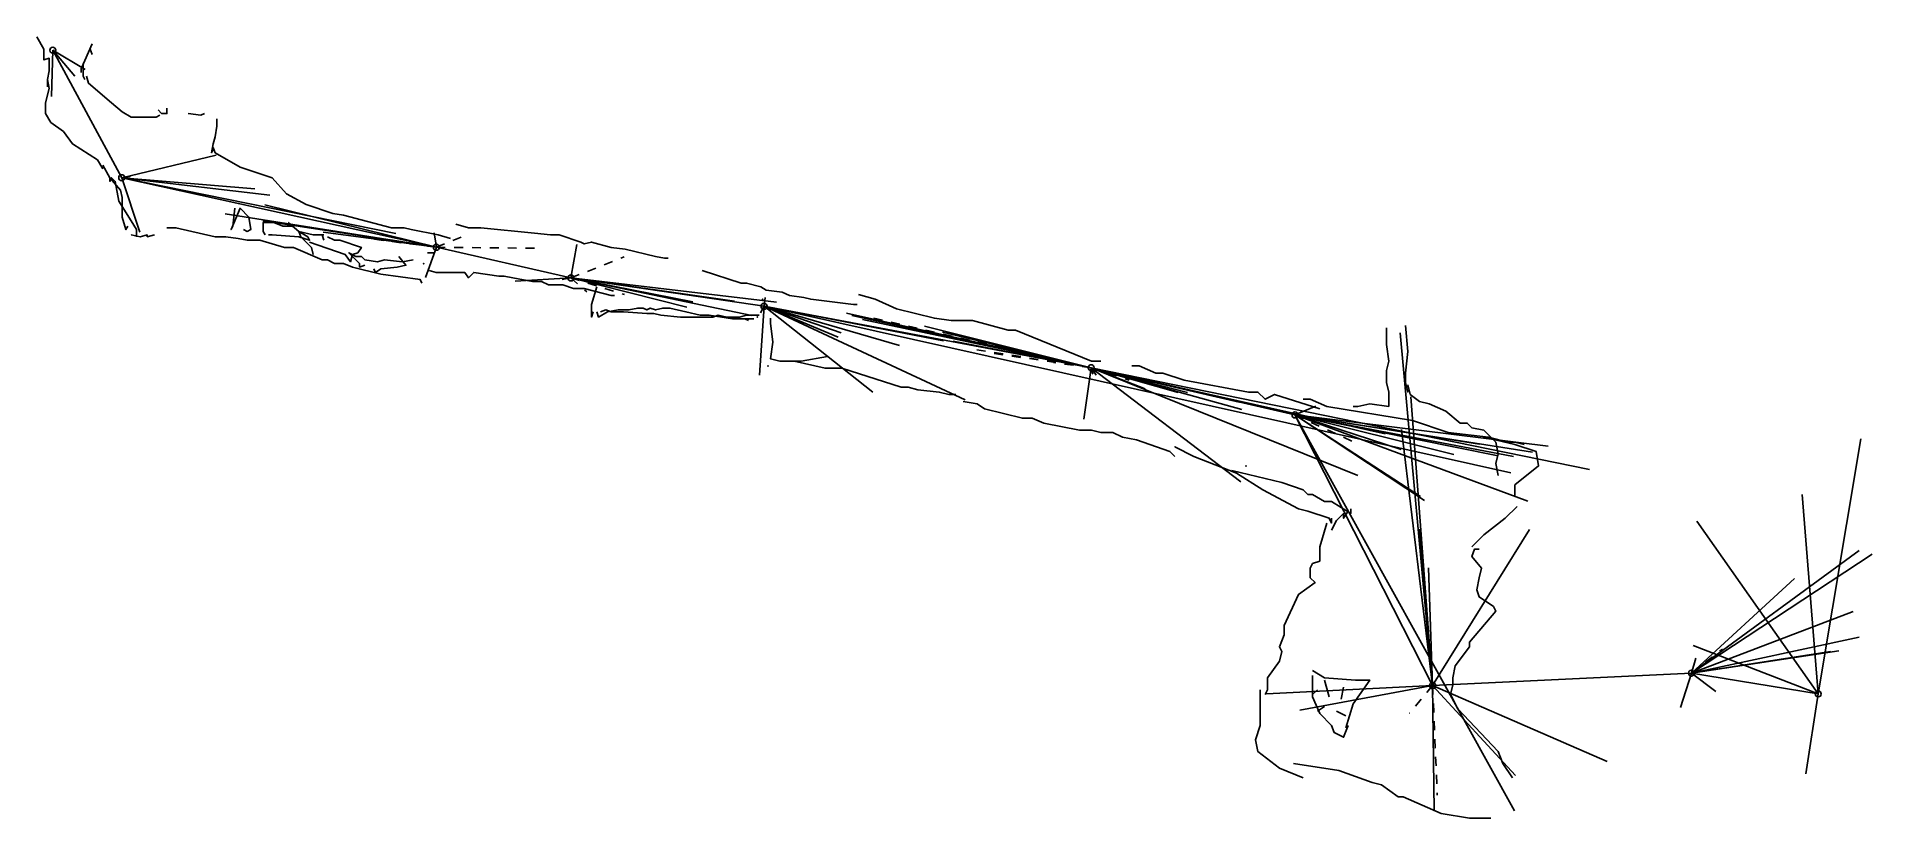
# Model space of a CAD drawing. Header units: millimetres. Extents: x 83.7 to 145.4, y -40.4 to -14.2.
import ezdxf

# ---------------------------------------------------------------- set-up
doc = ezdxf.new("R2010")
doc.units = ezdxf.units.MM
doc.linetypes.add('DASH', pattern=[0.6, 0.3, -0.3])

msp = doc.modelspace()

# ---------------------------------------------------------------- linework, layer by layer
at = {"layer": 'Shots', "color": 1}
for p, q in [((84.22, -14.616), (86.54, -18.9)), ((84.22, -14.616), (84.22, -14.616)), ((86.54, -18.9), (97.124, -21.238)), ((97.124, -21.238), (101.65, -22.268)), ((101.65, -22.268), (108.146, -23.222)), ((108.146, -23.222), (119.15, -25.286)), ((119.15, -25.286), (126.006, -26.872)), ((126.006, -26.872), (130.636, -35.968)), ((130.636, -35.968), (139.342, -35.548)), ((139.342, -35.548), (143.608, -36.246))]:
    msp.add_line(p, q, dxfattribs=at)
for centre in [(84.22, -14.616), (86.54, -18.9), (97.124, -21.238), (101.65, -22.268), (108.146, -23.222), (119.15, -25.286), (126.006, -26.872), (139.342, -35.548), (130.636, -35.968), (143.608, -36.246)]:
    msp.add_circle(centre, 0.1, dxfattribs=at)
at = {"layer": 'Sketch', "color": 0}
for points in [[(83.68, -14.164), (83.92, -14.584), (83.92, -14.944), (84.1, -14.884), (84.1, -15.304), (84.04, -15.604), (84.04, -15.844)], [(85.54, -14.404), (85.18, -15.244), (85.18, -15.364)], [(85.54, -14.764), (85.48, -14.584)], [(85.24, -15.064), (85.24, -15.484), (85.3, -15.604)], [(84.04, -15.604), (84.1, -15.904), (83.98, -16.384), (83.98, -16.744), (84.16, -17.044), (84.58, -17.344), (84.88, -17.764), (85.72, -18.304), (85.9, -18.604)], [(85.36, -15.484), (85.42, -15.724), (86.2, -16.384), (86.56, -16.684), (86.86, -16.864), (87.7, -16.864), (87.82, -16.804)], [(87.76, -16.624), (87.88, -16.744), (88.06, -16.744), (88.06, -16.564)], [(88.78, -16.744), (89.2, -16.804), (89.32, -16.744)], [(89.74, -16.924), (89.74, -17.164), (89.68, -17.524), (89.62, -17.764), (89.56, -18.064), (89.62, -17.944)], [(89.62, -17.884), (89.68, -18.064), (90.52, -18.544), (91.6, -18.904), (92.08, -19.444), (92.74, -19.804), (93.64, -20.104), (94, -20.164), (95.62, -20.584), (96.04, -20.584), (96.28, -20.644), (97.18, -20.824), (97.6, -20.944)], [(85.9, -18.484), (86.14, -18.904), (86.14, -19.024), (86.2, -18.904), (86.32, -19.024), (86.44, -19.684), (86.86, -20.344), (87.04, -20.644), (87.04, -20.884)], [(86.14, -18.904), (86.5, -19.324), (86.56, -19.564), (86.56, -20.224), (86.68, -20.644), (86.74, -20.524)], [(90.34, -19.924), (90.28, -20.524), (90.22, -20.644), (90.52, -19.924), (90.82, -20.224), (90.88, -20.644), (90.76, -20.704), (90.64, -20.644)], [(86.86, -20.824), (86.86, -20.824), (87.16, -20.884), (87.4, -20.824), (87.4, -20.884), (87.64, -20.824)], [(96.64, -22.444), (96.58, -22.324), (95.26, -22.144), (94.3, -21.904), (94, -21.784), (93.7, -21.784), (93.46, -21.664), (93.28, -21.664), (92.32, -21.244), (92.02, -21.244), (91.18, -21.004), (90.76, -21.004), (90.46, -20.944), (90.04, -20.884), (89.68, -20.884), (88.36, -20.584), (88.06, -20.584)], [(92.32, -20.524), (91.96, -20.524), (91.66, -20.404), (91.3, -20.404), (91.3, -20.704), (91.36, -20.824)], [(92.14, -20.404), (92.5, -20.704), (92.8, -20.884), (92.86, -21.004), (92.5, -20.884), (91.6, -20.824), (91.48, -20.824)], [(93.34, -20.824), (92.98, -20.824), (92.5, -20.704), (92.56, -20.884), (92.92, -21.244), (92.98, -21.484)], [(93.46, -20.884), (93.7, -21.004), (93.88, -21.004), (94.6, -21.244), (94.48, -21.424), (94.3, -21.484), (94.24, -21.724), (94.06, -21.484), (92.86, -21.064)], [(93.28, -20.824), (93.34, -21.004)], [(97.78, -20.464), (98.2, -20.584), (98.62, -20.584), (100.42, -20.764), (100.96, -20.824), (101.26, -20.824), (101.98, -21.064), (102.1, -21.124), (102.34, -21.064), (103, -21.244), (103.48, -21.304), (104.5, -21.544), (104.8, -21.604), (104.92, -21.604)], [(96.34, -21.664), (95.98, -21.724), (95.38, -21.664), (95.14, -21.724), (94.72, -21.664), (94.6, -21.544), (94.42, -21.544), (94.18, -21.424), (94.54, -21.784), (94.54, -21.904), (94.72, -21.844)], [(95.86, -21.544), (96.1, -21.844), (95.8, -21.904), (95.26, -21.964), (95.08, -22.084), (95.02, -21.964)], [(97.06, -21.424), (96.82, -21.424)], [(96.88, -22.024), (97.12, -22.084), (98.08, -22.084), (98.2, -22.264), (98.38, -22.084), (99.22, -22.204), (99.4, -22.204), (99.7, -22.264), (100.36, -22.384), (100.66, -22.384), (100.9, -22.504), (101.38, -22.504), (101.74, -22.624), (102.1, -22.624), (103, -22.864), (103.12, -22.864)], [(106.06, -22.024), (107.38, -22.444), (107.56, -22.444), (108.04, -22.564), (108.22, -22.684), (108.76, -22.744), (109, -22.864), (109.48, -22.924), (109.72, -22.984), (111.16, -23.164), (111.28, -23.164)], [(102.52, -22.564), (102.34, -23.164), (102.34, -23.584), (102.4, -23.404)], [(111.32, -22.824), (111.88, -22.984), (112.6, -23.304), (113.24, -23.464), (113.88, -23.624), (114.44, -23.704), (115.16, -23.704), (116.36, -24.024), (116.6, -24.024), (119.16, -25.064), (119.48, -25.064)], [(102.52, -23.404), (102.58, -23.584), (102.88, -23.404), (103.24, -23.344), (103.6, -23.344), (103.9, -23.284), (104.08, -23.284), (104.2, -23.344), (104.32, -23.284), (104.5, -23.344), (104.74, -23.284), (104.98, -23.284), (105.52, -23.404), (106, -23.524), (106.3, -23.524), (107.08, -23.644), (107.5, -23.644), (107.62, -23.704)], [(102.64, -23.404), (102.82, -23.344), (103, -23.404), (103.42, -23.404), (104.2, -23.464), (104.44, -23.464), (104.68, -23.524), (105.34, -23.584), (106.42, -23.584), (106.6, -23.524), (106.9, -23.584), (107.32, -23.584), (107.56, -23.524), (107.98, -23.524)], [(106.9, -23.584), (107.2, -23.644), (107.8, -23.644)], [(110.28, -24.904), (109.4, -25.064), (108.68, -25.064), (108.36, -24.984), (108.44, -24.424), (108.36, -23.784), (108.36, -23.624)], [(129.08, -23.944), (129.08, -24.504), (129.16, -25.064), (129.08, -25.384), (129.08, -25.784), (129.16, -26.104), (129.16, -26.584), (128.52, -26.504), (128.12, -26.584), (127.96, -26.584)], [(129.72, -23.864), (129.8, -24.744), (129.72, -25.464), (129.72, -25.784), (129.8, -26.104), (129.8, -26.104)], [(109.16, -25.064), (110.2, -25.304), (110.76, -25.304), (112.76, -25.944), (113, -25.944), (113.32, -26.024), (114.04, -26.104), (114.36, -26.184), (114.6, -26.184)], [(120.52, -25.224), (120.76, -25.224), (121.32, -25.464), (121.56, -25.464), (122.28, -25.704), (124.44, -26.104), (124.76, -26.104), (125, -26.344), (125.32, -26.184), (126.84, -26.664)], [(129.8, -25.864), (129.88, -26.184), (130.2, -26.424), (130.52, -26.504), (131.08, -26.744), (131.56, -27.144), (131.8, -27.144), (131.96, -27.304), (132.36, -27.384), (132.76, -27.784), (132.84, -28.184), (132.76, -28.504), (132.84, -28.904)], [(114.84, -26.424), (115.32, -26.504), (115.56, -26.664), (116.84, -26.984), (117.16, -26.984), (117.56, -27.144), (118.76, -27.384), (119.16, -27.384), (119.48, -27.464), (119.88, -27.464), (120.2, -27.624), (120.68, -27.704), (121.8, -28.104), (121.96, -28.264)], [(126.28, -26.344), (126.52, -26.344), (127.08, -26.584), (129.96, -27.064), (131.16, -27.464), (132.52, -27.624), (133.16, -27.784), (133.4, -27.784), (133.72, -27.864)], [(132.36, -27.624), (133.4, -27.864), (134.12, -28.104), (134.2, -28.584), (133.4, -29.224), (133.4, -29.624)], [(121.96, -27.944), (121.96, -27.944), (122.6, -28.264), (124.04, -28.824), (124.92, -29.384), (126.12, -30.024), (126.44, -30.104), (127.16, -30.344), (127.24, -30.504), (127.24, -30.344)], [(123.88, -28.744), (125.56, -29.144), (126.28, -29.384), (126.44, -29.544), (126.6, -29.544), (127, -29.784), (127.24, -29.784), (127.88, -30.184), (127.88, -30.024)], [(127.8, -30.104), (127.64, -30.344), (127.64, -30.184), (127.4, -30.424), (127.24, -30.744)], [(133.48, -29.944), (133.08, -30.344), (132.36, -30.904), (131.96, -31.304)], [(127.08, -30.504), (126.84, -31.304), (126.84, -31.784), (126.6, -31.864), (126.52, -32.024), (126.52, -32.344), (126.68, -32.504), (126.12, -32.904), (125.64, -33.944), (125.64, -34.264), (125.48, -34.664), (125.56, -34.824), (125.48, -35.144), (125.08, -35.704), (125.08, -36.104), (125, -36.264)], [(132.2, -31.384), (132.04, -31.384), (131.96, -31.624), (132.28, -32.024), (132.2, -32.344), (132.12, -32.744), (132.2, -32.984), (132.68, -33.304), (132.76, -33.464), (131.88, -34.504), (131.88, -34.664), (131.4, -35.304), (131.32, -35.704), (131.32, -35.944), (131.24, -36.264), (131.48, -36.744)], [(126.6, -35.464), (127, -35.704), (128.04, -35.784), (128.52, -35.784), (127.96, -36.584), (127.72, -37.384)], [(126.6, -35.624), (126.6, -36.344), (126.84, -36.904), (127.24, -37.304), (127.32, -37.544), (127.64, -37.704), (127.8, -37.304)], [(127, -35.784), (127.16, -36.344)], [(124.84, -36.104), (124.84, -37.304), (124.68, -37.784), (124.76, -38.184), (125.48, -38.744), (126.28, -39.064)], [(126.6, -36.264), (126.76, -36.104)], [(127.64, -36.024), (127.56, -36.424)], [(126.76, -36.824), (127, -36.664)], [(127.4, -36.824), (127.72, -36.984)], [(131.48, -36.744), (132.84, -38.184), (133, -38.584), (133.32, -39.064)], [(132.6, -40.424), (131.88, -40.424), (130.92, -40.264), (129.64, -39.704), (129.48, -39.704), (128.92, -39.304), (128.6, -39.224), (127.48, -38.824), (125.96, -38.584)]]:
    msp.add_lwpolyline(points, dxfattribs=at)
for p in [(85.24, -15.184), (96.7, -21.784), (108.1, -22.984), (107.92, -23.584), (108.28, -25.224), (124.36, -28.584)]:
    msp.add_point(p, dxfattribs=at)
at = {"layer": 'XSect', "color": 1}
for p, q in [((84.22, -14.616), (84.18, -16.172)), ((84.22, -14.616), (85.314, -15.27)), ((84.22, -14.616), (84.966, -15.484)), ((86.54, -18.9), (89.718, -18.148)), ((86.54, -18.9), (87.148, -20.728)), ((86.54, -18.9), (91.524, -19.482)), ((86.54, -18.9), (91.02, -19.272)), ((86.54, -18.9), (95.764, -20.774)), ((97.124, -21.238), (90.02, -20.112)), ((97.124, -21.238), (91.288, -20.346)), ((97.124, -21.238), (91.35, -19.808)), ((97.124, -21.238), (93.318, -20.734)), ((97.124, -21.238), (97.046, -20.748)), ((97.124, -21.238), (96.758, -22.25)), ((101.65, -22.268), (101.846, -21.15)), ((101.65, -22.268), (99.776, -22.38)), ((101.65, -22.268), (105.754, -23.068)), ((101.65, -22.268), (107.156, -23.05)), ((101.65, -22.268), (108.564, -23.082)), ((101.65, -22.268), (105.552, -23.256)), ((101.65, -22.268), (107.734, -23.528)), ((108.146, -23.222), (107.992, -25.534)), ((108.146, -23.222), (110.64, -24.258)), ((108.146, -23.222), (112.704, -24.536)), ((108.146, -23.222), (114.186, -24.378)), ((108.146, -23.222), (110.74, -24.108)), ((108.146, -23.222), (111.804, -26.102)), ((108.146, -23.222), (114.908, -26.362)), ((108.146, -23.222), (133.266, -28.82)), ((119.15, -25.286), (110.924, -23.448)), ((119.15, -25.286), (111.096, -23.526)), ((119.15, -25.286), (111.458, -23.668)), ((119.15, -25.286), (113.544, -23.884)), ((119.15, -25.286), (114.146, -24.09)), ((119.15, -25.286), (114.506, -24.392)), ((119.15, -25.286), (116.054, -24.548)), ((130.636, -35.968), (129.546, -24.108)), ((119.15, -25.286), (118.898, -27.012)), ((119.15, -25.286), (120.97, -25.996)), ((119.15, -25.286), (122.078, -26.116)), ((119.15, -25.286), (124.214, -26.686)), ((119.15, -25.286), (135.908, -28.702)), ((119.15, -25.286), (122.394, -26.114)), ((119.15, -25.286), (124.13, -26.438)), ((119.15, -25.286), (129.04, -27.508)), ((119.15, -25.286), (124.182, -29.122)), ((119.15, -25.286), (128.12, -28.904)), ((130.636, -35.968), (129.898, -26.26)), ((126.006, -26.872), (126.71, -26.572)), ((126.006, -26.872), (130.23, -29.618)), ((126.006, -26.872), (130.368, -29.742)), ((126.006, -26.872), (133.84, -29.772)), ((126.006, -26.872), (133.998, -28.124)), ((126.006, -26.872), (134.528, -27.922)), ((126.006, -26.872), (129.576, -28.03)), ((126.006, -26.872), (131.35, -28.198)), ((126.006, -26.872), (132.842, -28.244)), ((126.006, -26.872), (132.208, -27.85)), ((126.006, -26.872), (133.358, -28.272)), ((126.006, -26.872), (133.396, -40.178)), ((130.636, -35.968), (129.59, -27.366)), ((143.608, -36.246), (145.038, -27.676)), ((143.608, -36.246), (143.068, -29.548)), ((130.636, -35.968), (130.198, -30.708)), ((130.636, -35.968), (133.898, -30.726)), ((143.608, -36.246), (139.52, -30.436)), ((139.342, -35.548), (144.984, -31.426)), ((130.636, -35.968), (130.502, -32.01)), ((139.342, -35.548), (145.426, -31.55)), ((139.342, -35.548), (142.814, -32.37)), ((139.342, -35.548), (144.78, -33.48)), ((139.342, -35.548), (144.984, -34.342)), ((139.342, -35.548), (144.306, -34.802)), ((139.342, -35.548), (144.02, -34.826)), ((139.342, -35.548), (139.492, -35.044)), ((143.608, -36.246), (139.406, -34.618)), ((139.342, -35.548), (138.97, -36.698)), ((139.342, -35.548), (140.162, -36.164)), ((130.636, -35.968), (125.052, -36.248)), ((130.636, -35.968), (126.168, -36.788)), ((130.636, -35.968), (130.692, -40.166)), ((130.636, -35.968), (133.426, -38.984)), ((130.636, -35.968), (136.506, -38.514)), ((143.608, -36.246), (143.196, -38.934))]:
    msp.add_line(p, q, dxfattribs=at)
at = {"layer": 'XSect', "color": 1, "linetype": 'DASH'}
for p, q in [((86.54, -18.9), (86.98, -18.84)), ((97.124, -21.238), (94.812, -20.938)), ((97.124, -21.238), (95.442, -20.964)), ((97.124, -21.238), (98.16, -20.81)), ((97.124, -21.238), (100.714, -21.272)), ((101.65, -22.268), (103.446, -21.56)), ((101.65, -22.268), (101.114, -22.374)), ((101.65, -22.268), (102.19, -22.74)), ((101.65, -22.268), (103.456, -22.828)), ((108.146, -23.222), (108.214, -22.73)), ((108.146, -23.222), (108.03, -23.442)), ((119.15, -25.286), (111.762, -23.608)), ((119.15, -25.286), (115.306, -24.682)), ((119.15, -25.286), (115.842, -24.8)), ((119.15, -25.286), (117.886, -25.11)), ((119.15, -25.286), (119.206, -25.498)), ((119.15, -25.286), (119.444, -25.72)), ((119.15, -25.286), (120.424, -25.698)), ((126.006, -26.872), (128.048, -27.81)), ((139.342, -35.548), (140.39, -34.738)), ((130.636, -35.968), (129.864, -36.89)), ((130.636, -35.968), (130.792, -39.652))]:
    msp.add_line(p, q, dxfattribs=at)

doc.saveas('drawing.dxf')
